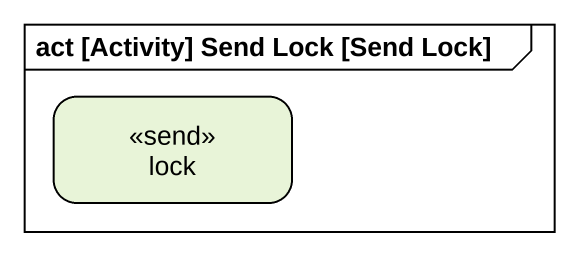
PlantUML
@startuml
mainframe act [Activity] Send Lock [Send Lock]
hide empty description
state lock <<send>>
@enduml
